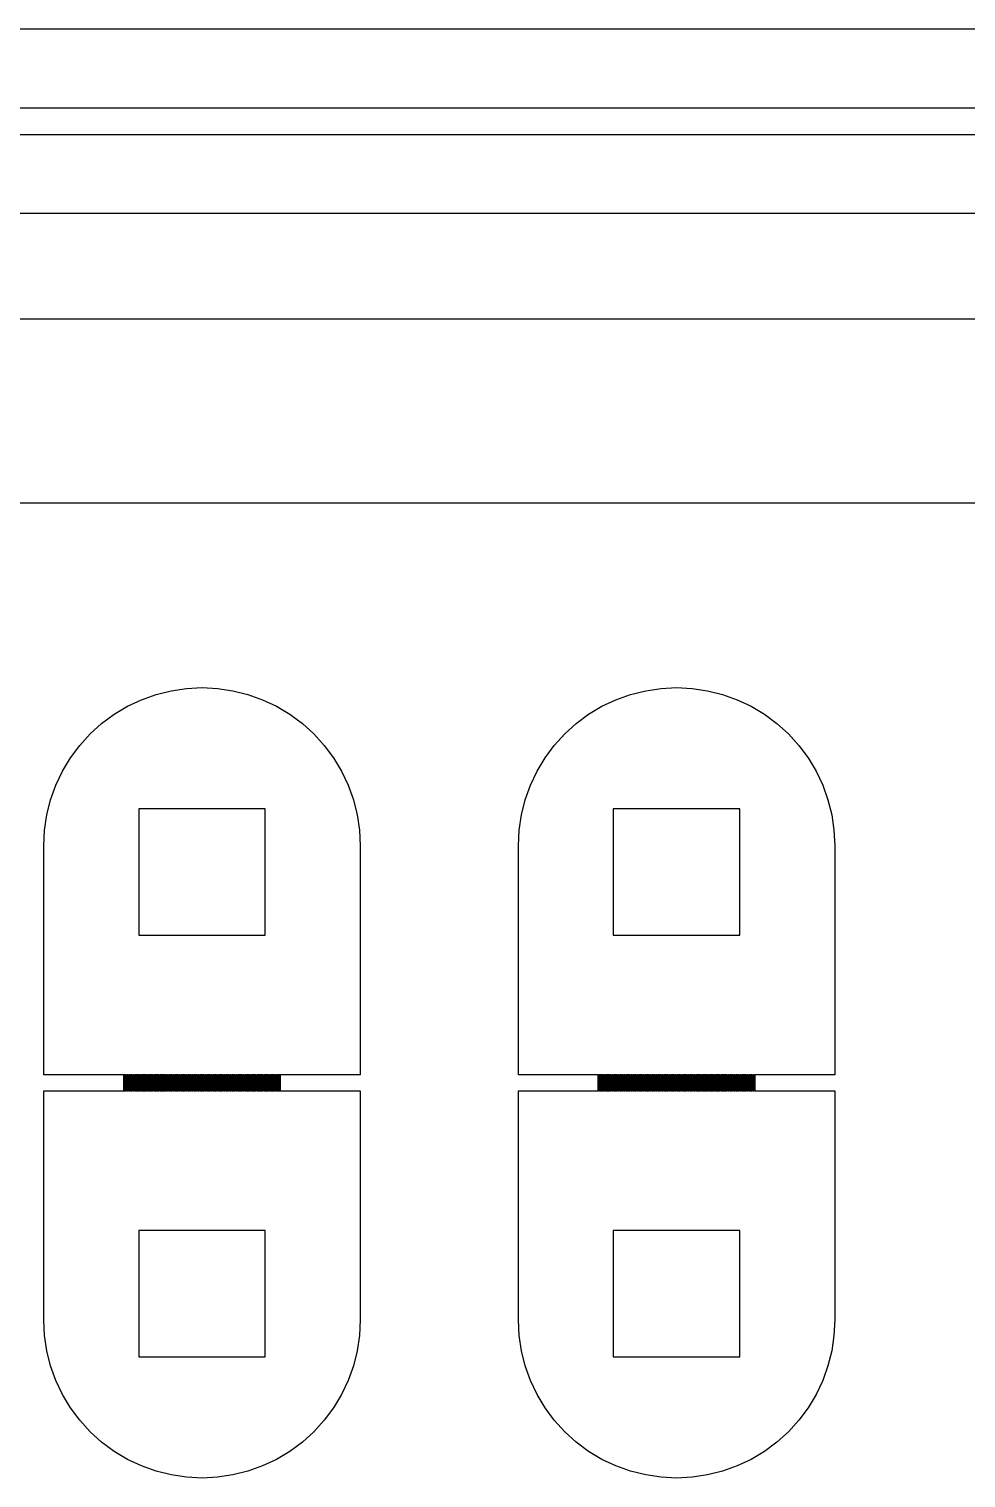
# Model space of a CAD drawing. Extents: x -25 to 122, y -49 to 104.
# Drawn here: x 47.1 to 65.21, y 38.21 to 66.23 of the extents above; entities that cross this region are included whole.
import ezdxf

# ---------------------------------------------------------------- set-up
doc = ezdxf.new("R2010")
doc.units = 0

msp = doc.modelspace()

# ---------------------------------------------------------------- linework, layer by layer
for p, q in [((-11.209, 66.235), (102.919, 66.235)), ((101.39, 64.7065), (-9.6805, 64.7065)), ((-9.17099, 64.197), (100.881, 64.197)), ((99.3525, 62.6685), (-7.64249, 62.6685)), ((46.7466, 60.6305), (69.6741, 60.6305)), ((69.6741, 57.064), (46.7466, 57.064)), ((48.9994, 53.1365), (49.2706, 53.2648)), ((49.2706, 53.2648), (49.5531, 53.3659)), ((49.5531, 53.3659), (49.8441, 53.4388)), ((49.8441, 53.4388), (50.1409, 53.4828)), ((50.1409, 53.4828), (50.4405, 53.4975)), ((50.4405, 53.4975), (50.7401, 53.4828)), ((50.7401, 53.4828), (51.0369, 53.4388)), ((51.0369, 53.4388), (51.3279, 53.3659)), ((51.3279, 53.3659), (51.6104, 53.2648)), ((51.6104, 53.2648), (51.8815, 53.1365)), ((58.1704, 53.1365), (58.4416, 53.2648)), ((58.4416, 53.2648), (58.7241, 53.3659)), ((58.7241, 53.3659), (59.0151, 53.4388)), ((59.0151, 53.4388), (59.3119, 53.4828)), ((59.3119, 53.4828), (59.6115, 53.4975)), ((59.6115, 53.4975), (59.9111, 53.4828)), ((59.9111, 53.4828), (60.2079, 53.4388)), ((60.2079, 53.4388), (60.4989, 53.3659)), ((60.4989, 53.3659), (60.7813, 53.2648)), ((60.7813, 53.2648), (61.0526, 53.1365)), ((48.5012, 52.8036), (48.7421, 52.9823)), ((48.7421, 52.9823), (48.9994, 53.1365)), ((51.8815, 53.1365), (52.1389, 52.9823)), ((52.1389, 52.9823), (52.3798, 52.8036)), ((57.6722, 52.8036), (57.9131, 52.9823)), ((57.9131, 52.9823), (58.1704, 53.1365)), ((61.0526, 53.1365), (61.3099, 52.9823)), ((61.3099, 52.9823), (61.5508, 52.8036)), ((48.2789, 52.6021), (48.5012, 52.8036)), ((52.3798, 52.8036), (52.6021, 52.6021)), ((57.4499, 52.6021), (57.6722, 52.8036)), ((61.5508, 52.8036), (61.7731, 52.6021)), ((48.0774, 52.3798), (48.2789, 52.6021)), ((52.6021, 52.6021), (52.8036, 52.3798)), ((57.2484, 52.3798), (57.4499, 52.6021)), ((61.7731, 52.6021), (61.9746, 52.3798)), ((47.7445, 51.8815), (47.8987, 52.1389)), ((47.8987, 52.1389), (48.0774, 52.3798)), ((52.8036, 52.3798), (52.9823, 52.1389)), ((52.9823, 52.1389), (53.1365, 51.8815)), ((56.9155, 51.8815), (57.0697, 52.1389)), ((57.0697, 52.1389), (57.2484, 52.3798)), ((61.9746, 52.3798), (62.1533, 52.1389)), ((62.1533, 52.1389), (62.3075, 51.8815)), ((47.6162, 51.6104), (47.7445, 51.8815)), ((53.1365, 51.8815), (53.2648, 51.6104)), ((56.7872, 51.6104), (56.9155, 51.8815)), ((62.3075, 51.8815), (62.4358, 51.6104)), ((47.5151, 51.3279), (47.6162, 51.6104)), ((53.2648, 51.6104), (53.3659, 51.3279)), ((56.6861, 51.3279), (56.7872, 51.6104)), ((62.4358, 51.6104), (62.5368, 51.3279)), ((47.4422, 51.0369), (47.5151, 51.3279)), ((53.3659, 51.3279), (53.4388, 51.0369)), ((56.6132, 51.0369), (56.6861, 51.3279)), ((62.5368, 51.3279), (62.6098, 51.0369)), ((47.3982, 50.7401), (47.4422, 51.0369)), ((51.6633, 51.1538), (49.2177, 51.1538)), ((49.2177, 51.1538), (49.2177, 48.7082)), ((51.6633, 48.7082), (51.6633, 51.1538)), ((53.4388, 51.0369), (53.4828, 50.7401)), ((56.5692, 50.7401), (56.6132, 51.0369)), ((60.8343, 51.1538), (58.3887, 51.1538)), ((58.3887, 51.1538), (58.3887, 48.7082)), ((60.8343, 48.7082), (60.8343, 51.1538)), ((62.6098, 51.0369), (62.6538, 50.7401)), ((47.3835, 50.4405), (47.3982, 50.7401)), ((53.4828, 50.7401), (53.4975, 50.4405)), ((56.5545, 50.4405), (56.5692, 50.7401)), ((62.6538, 50.7401), (62.6685, 50.4405)), ((47.3835, 46.0078), (47.3835, 50.4405)), ((53.4975, 50.4405), (53.4975, 46.0078)), ((56.5545, 46.0078), (56.5545, 50.4405)), ((62.6685, 50.4405), (62.6685, 46.0078)), ((49.2177, 48.7082), (51.6633, 48.7082)), ((58.3887, 48.7082), (60.8343, 48.7082)), ((48.9273, 46.0078), (47.3835, 46.0078)), ((48.9273, 45.7021), (48.9273, 46.0078)), ((48.968, 46.0078), (48.9375, 46.0078)), ((48.9375, 46.0078), (48.9375, 45.7021)), ((48.968, 45.7021), (48.968, 46.0078)), ((49.0088, 46.0078), (48.9782, 46.0078)), ((48.9782, 46.0078), (48.9782, 45.7021)), ((49.0088, 45.7021), (49.0088, 46.0078)), ((49.0496, 46.0078), (49.019, 46.0078)), ((49.019, 46.0078), (49.019, 45.7021)), ((49.0496, 45.7021), (49.0496, 46.0078)), ((49.0903, 46.0078), (49.0598, 46.0078)), ((49.0598, 46.0078), (49.0598, 45.7021)), ((49.0903, 45.7021), (49.0903, 46.0078)), ((49.1311, 46.0078), (49.1005, 46.0078)), ((49.1005, 46.0078), (49.1005, 45.7021)), ((49.1311, 45.7021), (49.1311, 46.0078)), ((49.1718, 46.0078), (49.1413, 46.0078)), ((49.1413, 46.0078), (49.1413, 45.7021)), ((49.1718, 45.7021), (49.1718, 46.0078)), ((49.2126, 46.0078), (49.182, 46.0078)), ((49.182, 46.0078), (49.182, 45.7021)), ((49.2126, 45.7021), (49.2126, 46.0078)), ((49.2534, 46.0078), (49.2228, 46.0078)), ((49.2228, 46.0078), (49.2228, 45.7021)), ((49.2534, 45.7021), (49.2534, 46.0078)), ((49.2941, 46.0078), (49.2635, 46.0078)), ((49.2635, 46.0078), (49.2635, 45.7021)), ((49.2941, 45.7021), (49.2941, 46.0078)), ((49.3349, 46.0078), (49.3043, 46.0078)), ((49.3043, 46.0078), (49.3043, 45.7021)), ((49.3349, 45.7021), (49.3349, 46.0078)), ((49.3756, 46.0078), (49.3451, 46.0078)), ((49.3451, 46.0078), (49.3451, 45.7021)), ((49.3756, 45.7021), (49.3756, 46.0078)), ((49.4164, 46.0078), (49.3858, 46.0078)), ((49.3858, 46.0078), (49.3858, 45.7021)), ((49.4164, 45.7021), (49.4164, 46.0078)), ((49.4572, 46.0078), (49.4266, 46.0078)), ((49.4266, 46.0078), (49.4266, 45.7021)), ((49.4572, 45.7021), (49.4572, 46.0078)), ((49.4979, 46.0078), (49.4674, 46.0078)), ((49.4674, 46.0078), (49.4674, 45.7021)), ((49.4979, 45.7021), (49.4979, 46.0078)), ((49.5387, 46.0078), (49.5081, 46.0078)), ((49.5081, 46.0078), (49.5081, 45.7021)), ((49.5387, 45.7021), (49.5387, 46.0078)), ((49.5795, 46.0078), (49.5489, 46.0078)), ((49.5489, 46.0078), (49.5489, 45.7021)), ((49.5795, 45.7021), (49.5795, 46.0078)), ((49.6202, 46.0078), (49.5896, 46.0078)), ((49.5896, 46.0078), (49.5896, 45.7021)), ((49.6202, 45.7021), (49.6202, 46.0078)), ((49.661, 46.0078), (49.6304, 46.0078)), ((49.6304, 46.0078), (49.6304, 45.7021)), ((49.661, 45.7021), (49.661, 46.0078)), ((49.7017, 46.0078), (49.6712, 46.0078)), ((49.6712, 46.0078), (49.6712, 45.7021)), ((49.7017, 45.7021), (49.7017, 46.0078)), ((49.7425, 46.0078), (49.7119, 46.0078)), ((49.7119, 46.0078), (49.7119, 45.7021)), ((49.7425, 45.7021), (49.7425, 46.0078)), ((49.7832, 46.0078), (49.7527, 46.0078)), ((49.7527, 46.0078), (49.7527, 45.7021)), ((49.7832, 45.7021), (49.7832, 46.0078)), ((49.824, 46.0078), (49.7934, 46.0078)), ((49.7934, 46.0078), (49.7934, 45.7021)), ((49.824, 45.7021), (49.824, 46.0078)), ((49.8648, 46.0078), (49.8342, 46.0078)), ((49.8342, 46.0078), (49.8342, 45.7021)), ((49.8648, 45.7021), (49.8648, 46.0078)), ((49.9055, 46.0078), (49.875, 46.0078)), ((49.875, 46.0078), (49.875, 45.7021)), ((49.9055, 45.7021), (49.9055, 46.0078)), ((49.9463, 46.0078), (49.9157, 46.0078)), ((49.9157, 46.0078), (49.9157, 45.7021)), ((49.9463, 45.7021), (49.9463, 46.0078)), ((49.987, 46.0078), (49.9565, 46.0078)), ((49.9565, 46.0078), (49.9565, 45.7021)), ((49.987, 45.7021), (49.987, 46.0078)), ((50.0278, 46.0078), (49.9972, 46.0078)), ((49.9972, 46.0078), (49.9972, 45.7021)), ((50.0278, 45.7021), (50.0278, 46.0078)), ((50.0686, 46.0078), (50.038, 46.0078)), ((50.038, 46.0078), (50.038, 45.7021)), ((50.0686, 45.7021), (50.0686, 46.0078)), ((50.1093, 46.0078), (50.0788, 46.0078)), ((50.0788, 46.0078), (50.0788, 45.7021)), ((50.1093, 45.7021), (50.1093, 46.0078)), ((50.1501, 46.0078), (50.1195, 46.0078)), ((50.1195, 46.0078), (50.1195, 45.7021)), ((50.1501, 45.7021), (50.1501, 46.0078)), ((50.1908, 46.0078), (50.1603, 46.0078)), ((50.1603, 46.0078), (50.1603, 45.7021)), ((50.1908, 45.7021), (50.1908, 46.0078)), ((50.2316, 46.0078), (50.201, 46.0078)), ((50.201, 46.0078), (50.201, 45.7021)), ((50.2316, 45.7021), (50.2316, 46.0078)), ((50.2724, 46.0078), (50.2418, 46.0078)), ((50.2418, 46.0078), (50.2418, 45.7021)), ((50.2724, 45.7021), (50.2724, 46.0078)), ((50.3131, 46.0078), (50.2825, 46.0078)), ((50.2825, 46.0078), (50.2825, 45.7021)), ((50.3131, 45.7021), (50.3131, 46.0078)), ((50.3539, 46.0078), (50.3233, 46.0078)), ((50.3233, 46.0078), (50.3233, 45.7021)), ((50.3539, 45.7021), (50.3539, 46.0078)), ((50.3946, 46.0078), (50.3641, 46.0078)), ((50.3641, 46.0078), (50.3641, 45.7021)), ((50.3946, 45.7021), (50.3946, 46.0078)), ((50.4354, 46.0078), (50.4048, 46.0078)), ((50.4048, 46.0078), (50.4048, 45.7021)), ((50.4354, 45.7021), (50.4354, 46.0078)), ((50.4762, 46.0078), (50.4456, 46.0078)), ((50.4456, 46.0078), (50.4456, 45.7021)), ((50.4762, 45.7021), (50.4762, 46.0078)), ((50.5169, 46.0078), (50.4863, 46.0078)), ((50.4863, 46.0078), (50.4863, 45.7021)), ((50.5169, 45.7021), (50.5169, 46.0078)), ((50.5577, 46.0078), (50.5271, 46.0078)), ((50.5271, 46.0078), (50.5271, 45.7021)), ((50.5577, 45.7021), (50.5577, 46.0078)), ((50.5984, 46.0078), (50.5679, 46.0078)), ((50.5679, 46.0078), (50.5679, 45.7021)), ((50.5984, 45.7021), (50.5984, 46.0078)), ((50.6392, 46.0078), (50.6086, 46.0078)), ((50.6086, 46.0078), (50.6086, 45.7021)), ((50.6392, 45.7021), (50.6392, 46.0078)), ((50.6799, 46.0078), (50.6494, 46.0078)), ((50.6494, 46.0078), (50.6494, 45.7021)), ((50.6799, 45.7021), (50.6799, 46.0078)), ((50.7207, 46.0078), (50.6901, 46.0078)), ((50.6901, 46.0078), (50.6901, 45.7021)), ((50.7207, 45.7021), (50.7207, 46.0078)), ((50.7615, 46.0078), (50.7309, 46.0078)), ((50.7309, 46.0078), (50.7309, 45.7021)), ((50.7615, 45.7021), (50.7615, 46.0078)), ((50.8022, 46.0078), (50.7717, 46.0078)), ((50.7717, 46.0078), (50.7717, 45.7021)), ((50.8022, 45.7021), (50.8022, 46.0078)), ((50.843, 46.0078), (50.8124, 46.0078)), ((50.8124, 46.0078), (50.8124, 45.7021)), ((50.843, 45.7021), (50.843, 46.0078)), ((50.8838, 46.0078), (50.8532, 46.0078)), ((50.8532, 46.0078), (50.8532, 45.7021)), ((50.8838, 45.7021), (50.8838, 46.0078)), ((50.9245, 46.0078), (50.8939, 46.0078)), ((50.8939, 46.0078), (50.8939, 45.7021)), ((50.9245, 45.7021), (50.9245, 46.0078)), ((50.9653, 46.0078), (50.9347, 46.0078)), ((50.9347, 46.0078), (50.9347, 45.7021)), ((50.9653, 45.7021), (50.9653, 46.0078)), ((51.006, 46.0078), (50.9755, 46.0078)), ((50.9755, 46.0078), (50.9755, 45.7021)), ((51.006, 45.7021), (51.006, 46.0078)), ((51.0468, 46.0078), (51.0162, 46.0078)), ((51.0162, 46.0078), (51.0162, 45.7021)), ((51.0468, 45.7021), (51.0468, 46.0078)), ((51.0876, 46.0078), (51.057, 46.0078)), ((51.057, 46.0078), (51.057, 45.7021)), ((51.0876, 45.7021), (51.0876, 46.0078)), ((51.1283, 46.0078), (51.0977, 46.0078)), ((51.0977, 46.0078), (51.0977, 45.7021)), ((51.1283, 45.7021), (51.1283, 46.0078)), ((51.1691, 46.0078), (51.1385, 46.0078)), ((51.1385, 46.0078), (51.1385, 45.7021)), ((51.1691, 45.7021), (51.1691, 46.0078)), ((51.2098, 46.0078), (51.1793, 46.0078)), ((51.1793, 46.0078), (51.1793, 45.7021)), ((51.2098, 45.7021), (51.2098, 46.0078)), ((51.2506, 46.0078), (51.22, 46.0078)), ((51.22, 46.0078), (51.22, 45.7021)), ((51.2506, 45.7021), (51.2506, 46.0078)), ((51.2914, 46.0078), (51.2608, 46.0078)), ((51.2608, 46.0078), (51.2608, 45.7021)), ((51.2914, 45.7021), (51.2914, 46.0078)), ((51.3321, 46.0078), (51.3015, 46.0078)), ((51.3015, 46.0078), (51.3015, 45.7021)), ((51.3321, 45.7021), (51.3321, 46.0078)), ((51.3729, 46.0078), (51.3423, 46.0078)), ((51.3423, 46.0078), (51.3423, 45.7021)), ((51.3729, 45.7021), (51.3729, 46.0078)), ((51.4136, 46.0078), (51.3831, 46.0078)), ((51.3831, 46.0078), (51.3831, 45.7021)), ((51.4136, 45.7021), (51.4136, 46.0078)), ((51.4544, 46.0078), (51.4238, 46.0078)), ((51.4238, 46.0078), (51.4238, 45.7021)), ((51.4544, 45.7021), (51.4544, 46.0078)), ((51.4951, 46.0078), (51.4646, 46.0078)), ((51.4646, 46.0078), (51.4646, 45.7021)), ((51.4951, 45.7021), (51.4951, 46.0078)), ((51.5359, 46.0078), (51.5053, 46.0078)), ((51.5053, 46.0078), (51.5053, 45.7021)), ((51.5359, 45.7021), (51.5359, 46.0078)), ((51.5767, 46.0078), (51.5461, 46.0078)), ((51.5461, 46.0078), (51.5461, 45.7021)), ((51.5767, 45.7021), (51.5767, 46.0078)), ((51.6174, 46.0078), (51.5869, 46.0078)), ((51.5869, 46.0078), (51.5869, 45.7021)), ((51.6174, 45.7021), (51.6174, 46.0078)), ((51.6582, 46.0078), (51.6276, 46.0078)), ((51.6276, 46.0078), (51.6276, 45.7021)), ((51.6582, 45.7021), (51.6582, 46.0078)), ((51.6989, 46.0078), (51.6684, 46.0078)), ((51.6684, 46.0078), (51.6684, 45.7021)), ((51.6989, 45.7021), (51.6989, 46.0078)), ((51.7397, 46.0078), (51.7091, 46.0078)), ((51.7091, 46.0078), (51.7091, 45.7021)), ((51.7397, 45.7021), (51.7397, 46.0078)), ((51.7805, 46.0078), (51.7499, 46.0078)), ((51.7499, 46.0078), (51.7499, 45.7021)), ((51.7805, 45.7021), (51.7805, 46.0078)), ((51.8212, 46.0078), (51.7907, 46.0078)), ((51.7907, 46.0078), (51.7907, 45.7021)), ((51.8212, 45.7021), (51.8212, 46.0078)), ((51.862, 46.0078), (51.8314, 46.0078)), ((51.8314, 46.0078), (51.8314, 45.7021)), ((51.862, 45.7021), (51.862, 46.0078)), ((51.9028, 46.0078), (51.8722, 46.0078)), ((51.8722, 46.0078), (51.8722, 45.7021)), ((51.9028, 45.7021), (51.9028, 46.0078)), ((51.9435, 46.0078), (51.9129, 46.0078)), ((51.9129, 46.0078), (51.9129, 45.7021)), ((51.9435, 45.7021), (51.9435, 46.0078)), ((53.4975, 46.0078), (51.9537, 46.0078)), ((51.9537, 46.0078), (51.9537, 45.7021)), ((58.0983, 46.0078), (56.5545, 46.0078)), ((58.0983, 45.7021), (58.0983, 46.0078)), ((58.139, 46.0078), (58.1085, 46.0078)), ((58.1085, 46.0078), (58.1085, 45.7021)), ((58.139, 45.7021), (58.139, 46.0078)), ((58.1798, 46.0078), (58.1492, 46.0078)), ((58.1492, 46.0078), (58.1492, 45.7021)), ((58.1798, 45.7021), (58.1798, 46.0078)), ((58.2206, 46.0078), (58.19, 46.0078)), ((58.19, 46.0078), (58.19, 45.7021)), ((58.2206, 45.7021), (58.2206, 46.0078)), ((58.2613, 46.0078), (58.2308, 46.0078)), ((58.2308, 46.0078), (58.2308, 45.7021)), ((58.2613, 45.7021), (58.2613, 46.0078)), ((58.3021, 46.0078), (58.2715, 46.0078)), ((58.2715, 46.0078), (58.2715, 45.7021)), ((58.3021, 45.7021), (58.3021, 46.0078)), ((58.3428, 46.0078), (58.3123, 46.0078)), ((58.3123, 46.0078), (58.3123, 45.7021)), ((58.3428, 45.7021), (58.3428, 46.0078)), ((58.3836, 46.0078), (58.353, 46.0078)), ((58.353, 46.0078), (58.353, 45.7021)), ((58.3836, 45.7021), (58.3836, 46.0078)), ((58.4244, 46.0078), (58.3938, 46.0078)), ((58.3938, 46.0078), (58.3938, 45.7021)), ((58.4244, 45.7021), (58.4244, 46.0078)), ((58.4651, 46.0078), (58.4346, 46.0078)), ((58.4346, 46.0078), (58.4346, 45.7021)), ((58.4651, 45.7021), (58.4651, 46.0078)), ((58.5059, 46.0078), (58.4753, 46.0078)), ((58.4753, 46.0078), (58.4753, 45.7021)), ((58.5059, 45.7021), (58.5059, 46.0078)), ((58.5466, 46.0078), (58.5161, 46.0078)), ((58.5161, 46.0078), (58.5161, 45.7021)), ((58.5466, 45.7021), (58.5466, 46.0078)), ((58.5874, 46.0078), (58.5568, 46.0078)), ((58.5568, 46.0078), (58.5568, 45.7021)), ((58.5874, 45.7021), (58.5874, 46.0078)), ((58.6282, 46.0078), (58.5976, 46.0078)), ((58.5976, 46.0078), (58.5976, 45.7021)), ((58.6282, 45.7021), (58.6282, 46.0078)), ((58.6689, 46.0078), (58.6384, 46.0078)), ((58.6384, 46.0078), (58.6384, 45.7021)), ((58.6689, 45.7021), (58.6689, 46.0078)), ((58.7097, 46.0078), (58.6791, 46.0078)), ((58.6791, 46.0078), (58.6791, 45.7021)), ((58.7097, 45.7021), (58.7097, 46.0078)), ((58.7505, 46.0078), (58.7199, 46.0078)), ((58.7199, 46.0078), (58.7199, 45.7021)), ((58.7505, 45.7021), (58.7505, 46.0078)), ((58.7912, 46.0078), (58.7606, 46.0078)), ((58.7606, 46.0078), (58.7606, 45.7021)), ((58.7912, 45.7021), (58.7912, 46.0078)), ((58.832, 46.0078), (58.8014, 46.0078)), ((58.8014, 46.0078), (58.8014, 45.7021)), ((58.832, 45.7021), (58.832, 46.0078)), ((58.8727, 46.0078), (58.8422, 46.0078)), ((58.8422, 46.0078), (58.8422, 45.7021)), ((58.8727, 45.7021), (58.8727, 46.0078)), ((58.9135, 46.0078), (58.8829, 46.0078)), ((58.8829, 46.0078), (58.8829, 45.7021)), ((58.9135, 45.7021), (58.9135, 46.0078)), ((58.9543, 46.0078), (58.9237, 46.0078)), ((58.9237, 46.0078), (58.9237, 45.7021)), ((58.9543, 45.7021), (58.9543, 46.0078)), ((58.995, 46.0078), (58.9644, 46.0078)), ((58.9644, 46.0078), (58.9644, 45.7021)), ((58.995, 45.7021), (58.995, 46.0078)), ((59.0358, 46.0078), (59.0052, 46.0078)), ((59.0052, 46.0078), (59.0052, 45.7021)), ((59.0358, 45.7021), (59.0358, 46.0078)), ((59.0765, 46.0078), (59.046, 46.0078)), ((59.046, 46.0078), (59.046, 45.7021)), ((59.0765, 45.7021), (59.0765, 46.0078)), ((59.1173, 46.0078), (59.0867, 46.0078)), ((59.0867, 46.0078), (59.0867, 45.7021)), ((59.1173, 45.7021), (59.1173, 46.0078)), ((59.1581, 46.0078), (59.1275, 46.0078)), ((59.1275, 46.0078), (59.1275, 45.7021)), ((59.1581, 45.7021), (59.1581, 46.0078)), ((59.1988, 46.0078), (59.1682, 46.0078)), ((59.1682, 46.0078), (59.1682, 45.7021)), ((59.1988, 45.7021), (59.1988, 46.0078)), ((59.2396, 46.0078), (59.209, 46.0078)), ((59.209, 46.0078), (59.209, 45.7021)), ((59.2396, 45.7021), (59.2396, 46.0078)), ((59.2803, 46.0078), (59.2498, 46.0078)), ((59.2498, 46.0078), (59.2498, 45.7021)), ((59.2803, 45.7021), (59.2803, 46.0078)), ((59.3211, 46.0078), (59.2905, 46.0078)), ((59.2905, 46.0078), (59.2905, 45.7021)), ((59.3211, 45.7021), (59.3211, 46.0078)), ((59.3618, 46.0078), (59.3313, 46.0078)), ((59.3313, 46.0078), (59.3313, 45.7021)), ((59.3618, 45.7021), (59.3618, 46.0078)), ((59.4026, 46.0078), (59.372, 46.0078)), ((59.372, 46.0078), (59.372, 45.7021)), ((59.4026, 45.7021), (59.4026, 46.0078)), ((59.4434, 46.0078), (59.4128, 46.0078)), ((59.4128, 46.0078), (59.4128, 45.7021)), ((59.4434, 45.7021), (59.4434, 46.0078)), ((59.4841, 46.0078), (59.4536, 46.0078)), ((59.4536, 46.0078), (59.4536, 45.7021)), ((59.4841, 45.7021), (59.4841, 46.0078)), ((59.5249, 46.0078), (59.4943, 46.0078)), ((59.4943, 46.0078), (59.4943, 45.7021)), ((59.5249, 45.7021), (59.5249, 46.0078)), ((59.5656, 46.0078), (59.5351, 46.0078)), ((59.5351, 46.0078), (59.5351, 45.7021)), ((59.5656, 45.7021), (59.5656, 46.0078)), ((59.6064, 46.0078), (59.5758, 46.0078)), ((59.5758, 46.0078), (59.5758, 45.7021)), ((59.6064, 45.7021), (59.6064, 46.0078)), ((59.6471, 46.0078), (59.6166, 46.0078)), ((59.6166, 46.0078), (59.6166, 45.7021)), ((59.6471, 45.7021), (59.6471, 46.0078)), ((59.6879, 46.0078), (59.6573, 46.0078)), ((59.6573, 46.0078), (59.6573, 45.7021)), ((59.6879, 45.7021), (59.6879, 46.0078)), ((59.7287, 46.0078), (59.6981, 46.0078)), ((59.6981, 46.0078), (59.6981, 45.7021)), ((59.7287, 45.7021), (59.7287, 46.0078)), ((59.7694, 46.0078), (59.7389, 46.0078)), ((59.7389, 46.0078), (59.7389, 45.7021)), ((59.7694, 45.7021), (59.7694, 46.0078)), ((59.8102, 46.0078), (59.7796, 46.0078)), ((59.7796, 46.0078), (59.7796, 45.7021)), ((59.8102, 45.7021), (59.8102, 46.0078)), ((59.8509, 46.0078), (59.8204, 46.0078)), ((59.8204, 46.0078), (59.8204, 45.7021)), ((59.8509, 45.7021), (59.8509, 46.0078)), ((59.8917, 46.0078), (59.8611, 46.0078)), ((59.8611, 46.0078), (59.8611, 45.7021)), ((59.8917, 45.7021), (59.8917, 46.0078)), ((59.9325, 46.0078), (59.9019, 46.0078)), ((59.9019, 46.0078), (59.9019, 45.7021)), ((59.9325, 45.7021), (59.9325, 46.0078)), ((59.9732, 46.0078), (59.9427, 46.0078)), ((59.9427, 46.0078), (59.9427, 45.7021)), ((59.9732, 45.7021), (59.9732, 46.0078)), ((60.014, 46.0078), (59.9834, 46.0078)), ((59.9834, 46.0078), (59.9834, 45.7021)), ((60.014, 45.7021), (60.014, 46.0078)), ((60.0547, 46.0078), (60.0242, 46.0078)), ((60.0242, 46.0078), (60.0242, 45.7021)), ((60.0547, 45.7021), (60.0547, 46.0078)), ((60.0955, 46.0078), (60.0649, 46.0078)), ((60.0649, 46.0078), (60.0649, 45.7021)), ((60.0955, 45.7021), (60.0955, 46.0078)), ((60.1363, 46.0078), (60.1057, 46.0078)), ((60.1057, 46.0078), (60.1057, 45.7021)), ((60.1363, 45.7021), (60.1363, 46.0078)), ((60.177, 46.0078), (60.1465, 46.0078)), ((60.1465, 46.0078), (60.1465, 45.7021)), ((60.177, 45.7021), (60.177, 46.0078)), ((60.2178, 46.0078), (60.1872, 46.0078)), ((60.1872, 46.0078), (60.1872, 45.7021)), ((60.2178, 45.7021), (60.2178, 46.0078)), ((60.2585, 46.0078), (60.228, 46.0078)), ((60.228, 46.0078), (60.228, 45.7021)), ((60.2585, 45.7021), (60.2585, 46.0078)), ((60.2993, 46.0078), (60.2687, 46.0078)), ((60.2687, 46.0078), (60.2687, 45.7021)), ((60.2993, 45.7021), (60.2993, 46.0078)), ((60.3401, 46.0078), (60.3095, 46.0078)), ((60.3095, 46.0078), (60.3095, 45.7021)), ((60.3401, 45.7021), (60.3401, 46.0078)), ((60.3808, 46.0078), (60.3503, 46.0078)), ((60.3503, 46.0078), (60.3503, 45.7021)), ((60.3808, 45.7021), (60.3808, 46.0078)), ((60.4216, 46.0078), (60.391, 46.0078)), ((60.391, 46.0078), (60.391, 45.7021)), ((60.4216, 45.7021), (60.4216, 46.0078)), ((60.4623, 46.0078), (60.4318, 46.0078)), ((60.4318, 46.0078), (60.4318, 45.7021)), ((60.4623, 45.7021), (60.4623, 46.0078)), ((60.5031, 46.0078), (60.4725, 46.0078)), ((60.4725, 46.0078), (60.4725, 45.7021)), ((60.5031, 45.7021), (60.5031, 46.0078)), ((60.5439, 46.0078), (60.5133, 46.0078)), ((60.5133, 46.0078), (60.5133, 45.7021)), ((60.5439, 45.7021), (60.5439, 46.0078)), ((60.5846, 46.0078), (60.5541, 46.0078)), ((60.5541, 46.0078), (60.5541, 45.7021)), ((60.5846, 45.7021), (60.5846, 46.0078)), ((60.6254, 46.0078), (60.5948, 46.0078)), ((60.5948, 46.0078), (60.5948, 45.7021)), ((60.6254, 45.7021), (60.6254, 46.0078)), ((60.6662, 46.0078), (60.6356, 46.0078)), ((60.6356, 46.0078), (60.6356, 45.7021)), ((60.6662, 45.7021), (60.6662, 46.0078)), ((60.7069, 46.0078), (60.6763, 46.0078)), ((60.6763, 46.0078), (60.6763, 45.7021)), ((60.7069, 45.7021), (60.7069, 46.0078)), ((60.7477, 46.0078), (60.7171, 46.0078)), ((60.7171, 46.0078), (60.7171, 45.7021)), ((60.7477, 45.7021), (60.7477, 46.0078)), ((60.7884, 46.0078), (60.7579, 46.0078)), ((60.7579, 46.0078), (60.7579, 45.7021)), ((60.7884, 45.7021), (60.7884, 46.0078)), ((60.8292, 46.0078), (60.7986, 46.0078)), ((60.7986, 46.0078), (60.7986, 45.7021)), ((60.8292, 45.7021), (60.8292, 46.0078)), ((60.8699, 46.0078), (60.8394, 46.0078)), ((60.8394, 46.0078), (60.8394, 45.7021)), ((60.8699, 45.7021), (60.8699, 46.0078)), ((60.9107, 46.0078), (60.8801, 46.0078)), ((60.8801, 46.0078), (60.8801, 45.7021)), ((60.9107, 45.7021), (60.9107, 46.0078)), ((60.9515, 46.0078), (60.9209, 46.0078)), ((60.9209, 46.0078), (60.9209, 45.7021)), ((60.9515, 45.7021), (60.9515, 46.0078)), ((60.9922, 46.0078), (60.9617, 46.0078)), ((60.9617, 46.0078), (60.9617, 45.7021)), ((60.9922, 45.7021), (60.9922, 46.0078)), ((61.033, 46.0078), (61.0024, 46.0078)), ((61.0024, 46.0078), (61.0024, 45.7021)), ((61.033, 45.7021), (61.033, 46.0078)), ((61.0738, 46.0078), (61.0432, 46.0078)), ((61.0432, 46.0078), (61.0432, 45.7021)), ((61.0738, 45.7021), (61.0738, 46.0078)), ((61.1145, 46.0078), (61.0839, 46.0078)), ((61.0839, 46.0078), (61.0839, 45.7021)), ((61.1145, 45.7021), (61.1145, 46.0078)), ((62.6685, 46.0078), (61.1247, 46.0078)), ((61.1247, 46.0078), (61.1247, 45.7021)), ((47.3835, 41.2695), (47.3835, 45.7021)), ((47.3835, 45.7021), (48.9273, 45.7021)), ((48.9375, 45.7021), (48.968, 45.7021)), ((48.9782, 45.7021), (49.0088, 45.7021)), ((49.019, 45.7021), (49.0496, 45.7021)), ((49.0598, 45.7021), (49.0903, 45.7021)), ((49.1005, 45.7021), (49.1311, 45.7021)), ((49.1413, 45.7021), (49.1718, 45.7021)), ((49.182, 45.7021), (49.2126, 45.7021)), ((49.2228, 45.7021), (49.2534, 45.7021)), ((49.2635, 45.7021), (49.2941, 45.7021)), ((49.3043, 45.7021), (49.3349, 45.7021)), ((49.3451, 45.7021), (49.3756, 45.7021)), ((49.3858, 45.7021), (49.4164, 45.7021)), ((49.4266, 45.7021), (49.4572, 45.7021)), ((49.4674, 45.7021), (49.4979, 45.7021)), ((49.5081, 45.7021), (49.5387, 45.7021)), ((49.5489, 45.7021), (49.5795, 45.7021)), ((49.5896, 45.7021), (49.6202, 45.7021)), ((49.6304, 45.7021), (49.661, 45.7021)), ((49.6712, 45.7021), (49.7017, 45.7021)), ((49.7119, 45.7021), (49.7425, 45.7021)), ((49.7527, 45.7021), (49.7832, 45.7021)), ((49.7934, 45.7021), (49.824, 45.7021)), ((49.8342, 45.7021), (49.8648, 45.7021)), ((49.875, 45.7021), (49.9055, 45.7021)), ((49.9157, 45.7021), (49.9463, 45.7021)), ((49.9565, 45.7021), (49.987, 45.7021)), ((49.9972, 45.7021), (50.0278, 45.7021)), ((50.038, 45.7021), (50.0686, 45.7021)), ((50.0788, 45.7021), (50.1093, 45.7021)), ((50.1195, 45.7021), (50.1501, 45.7021)), ((50.1603, 45.7021), (50.1908, 45.7021)), ((50.201, 45.7021), (50.2316, 45.7021)), ((50.2418, 45.7021), (50.2724, 45.7021)), ((50.2825, 45.7021), (50.3131, 45.7021)), ((50.3233, 45.7021), (50.3539, 45.7021)), ((50.3641, 45.7021), (50.3946, 45.7021)), ((50.4048, 45.7021), (50.4354, 45.7021)), ((50.4456, 45.7021), (50.4762, 45.7021)), ((50.4863, 45.7021), (50.5169, 45.7021)), ((50.5271, 45.7021), (50.5577, 45.7021)), ((50.5679, 45.7021), (50.5984, 45.7021)), ((50.6086, 45.7021), (50.6392, 45.7021)), ((50.6494, 45.7021), (50.6799, 45.7021)), ((50.6901, 45.7021), (50.7207, 45.7021)), ((50.7309, 45.7021), (50.7615, 45.7021)), ((50.7717, 45.7021), (50.8022, 45.7021)), ((50.8124, 45.7021), (50.843, 45.7021)), ((50.8532, 45.7021), (50.8838, 45.7021)), ((50.8939, 45.7021), (50.9245, 45.7021)), ((50.9347, 45.7021), (50.9653, 45.7021)), ((50.9755, 45.7021), (51.006, 45.7021)), ((51.0162, 45.7021), (51.0468, 45.7021)), ((51.057, 45.7021), (51.0876, 45.7021)), ((51.0977, 45.7021), (51.1283, 45.7021)), ((51.1385, 45.7021), (51.1691, 45.7021)), ((51.1793, 45.7021), (51.2098, 45.7021)), ((51.22, 45.7021), (51.2506, 45.7021)), ((51.2608, 45.7021), (51.2914, 45.7021)), ((51.3015, 45.7021), (51.3321, 45.7021)), ((51.3423, 45.7021), (51.3729, 45.7021)), ((51.3831, 45.7021), (51.4136, 45.7021)), ((51.4238, 45.7021), (51.4544, 45.7021)), ((51.4646, 45.7021), (51.4951, 45.7021)), ((51.5053, 45.7021), (51.5359, 45.7021)), ((51.5461, 45.7021), (51.5767, 45.7021)), ((51.5869, 45.7021), (51.6174, 45.7021)), ((51.6276, 45.7021), (51.6582, 45.7021)), ((51.6684, 45.7021), (51.6989, 45.7021)), ((51.7091, 45.7021), (51.7397, 45.7021)), ((51.7499, 45.7021), (51.7805, 45.7021)), ((51.7907, 45.7021), (51.8212, 45.7021)), ((51.8314, 45.7021), (51.862, 45.7021)), ((51.8722, 45.7021), (51.9028, 45.7021)), ((51.9129, 45.7021), (51.9435, 45.7021)), ((51.9537, 45.7021), (53.4975, 45.7021)), ((53.4975, 45.7021), (53.4975, 41.2695)), ((56.5545, 41.2695), (56.5545, 45.7021)), ((56.5545, 45.7021), (58.0983, 45.7021)), ((58.1085, 45.7021), (58.139, 45.7021)), ((58.1492, 45.7021), (58.1798, 45.7021)), ((58.19, 45.7021), (58.2206, 45.7021)), ((58.2308, 45.7021), (58.2613, 45.7021)), ((58.2715, 45.7021), (58.3021, 45.7021)), ((58.3123, 45.7021), (58.3428, 45.7021)), ((58.353, 45.7021), (58.3836, 45.7021)), ((58.3938, 45.7021), (58.4244, 45.7021)), ((58.4346, 45.7021), (58.4651, 45.7021)), ((58.4753, 45.7021), (58.5059, 45.7021)), ((58.5161, 45.7021), (58.5466, 45.7021)), ((58.5568, 45.7021), (58.5874, 45.7021)), ((58.5976, 45.7021), (58.6282, 45.7021)), ((58.6384, 45.7021), (58.6689, 45.7021)), ((58.6791, 45.7021), (58.7097, 45.7021)), ((58.7199, 45.7021), (58.7505, 45.7021)), ((58.7606, 45.7021), (58.7912, 45.7021)), ((58.8014, 45.7021), (58.832, 45.7021)), ((58.8422, 45.7021), (58.8727, 45.7021)), ((58.8829, 45.7021), (58.9135, 45.7021)), ((58.9237, 45.7021), (58.9543, 45.7021)), ((58.9644, 45.7021), (58.995, 45.7021)), ((59.0052, 45.7021), (59.0358, 45.7021)), ((59.046, 45.7021), (59.0765, 45.7021)), ((59.0867, 45.7021), (59.1173, 45.7021)), ((59.1275, 45.7021), (59.1581, 45.7021)), ((59.1682, 45.7021), (59.1988, 45.7021)), ((59.209, 45.7021), (59.2396, 45.7021)), ((59.2498, 45.7021), (59.2803, 45.7021)), ((59.2905, 45.7021), (59.3211, 45.7021)), ((59.3313, 45.7021), (59.3618, 45.7021)), ((59.372, 45.7021), (59.4026, 45.7021)), ((59.4128, 45.7021), (59.4434, 45.7021)), ((59.4536, 45.7021), (59.4841, 45.7021)), ((59.4943, 45.7021), (59.5249, 45.7021)), ((59.5351, 45.7021), (59.5656, 45.7021)), ((59.5758, 45.7021), (59.6064, 45.7021)), ((59.6166, 45.7021), (59.6471, 45.7021)), ((59.6573, 45.7021), (59.6879, 45.7021)), ((59.6981, 45.7021), (59.7287, 45.7021)), ((59.7389, 45.7021), (59.7694, 45.7021)), ((59.7796, 45.7021), (59.8102, 45.7021)), ((59.8204, 45.7021), (59.8509, 45.7021)), ((59.8611, 45.7021), (59.8917, 45.7021)), ((59.9019, 45.7021), (59.9325, 45.7021)), ((59.9427, 45.7021), (59.9732, 45.7021)), ((59.9834, 45.7021), (60.014, 45.7021)), ((60.0242, 45.7021), (60.0547, 45.7021)), ((60.0649, 45.7021), (60.0955, 45.7021)), ((60.1057, 45.7021), (60.1363, 45.7021)), ((60.1465, 45.7021), (60.177, 45.7021)), ((60.1872, 45.7021), (60.2178, 45.7021)), ((60.228, 45.7021), (60.2585, 45.7021)), ((60.2687, 45.7021), (60.2993, 45.7021)), ((60.3095, 45.7021), (60.3401, 45.7021)), ((60.3503, 45.7021), (60.3808, 45.7021)), ((60.391, 45.7021), (60.4216, 45.7021)), ((60.4318, 45.7021), (60.4623, 45.7021)), ((60.4725, 45.7021), (60.5031, 45.7021)), ((60.5133, 45.7021), (60.5439, 45.7021)), ((60.5541, 45.7021), (60.5846, 45.7021)), ((60.5948, 45.7021), (60.6254, 45.7021)), ((60.6356, 45.7021), (60.6662, 45.7021)), ((60.6763, 45.7021), (60.7069, 45.7021)), ((60.7171, 45.7021), (60.7477, 45.7021)), ((60.7579, 45.7021), (60.7884, 45.7021)), ((60.7986, 45.7021), (60.8292, 45.7021)), ((60.8394, 45.7021), (60.8699, 45.7021)), ((60.8801, 45.7021), (60.9107, 45.7021)), ((60.9209, 45.7021), (60.9515, 45.7021)), ((60.9617, 45.7021), (60.9922, 45.7021)), ((61.0024, 45.7021), (61.033, 45.7021)), ((61.0432, 45.7021), (61.0738, 45.7021)), ((61.0839, 45.7021), (61.1145, 45.7021)), ((61.1247, 45.7021), (62.6685, 45.7021)), ((62.6685, 45.7021), (62.6685, 41.2695)), ((51.6633, 43.0018), (49.2177, 43.0018)), ((49.2177, 43.0018), (49.2177, 40.5562)), ((51.6633, 40.5562), (51.6633, 43.0018)), ((60.8343, 43.0018), (58.3887, 43.0018)), ((58.3887, 43.0018), (58.3887, 40.5562)), ((60.8343, 40.5562), (60.8343, 43.0018)), ((47.3982, 40.9699), (47.3835, 41.2695)), ((53.4975, 41.2695), (53.4828, 40.9699)), ((56.5692, 40.9699), (56.5545, 41.2695)), ((62.6685, 41.2695), (62.6538, 40.9699)), ((47.4422, 40.6731), (47.3982, 40.9699)), ((53.4828, 40.9699), (53.4388, 40.6731)), ((56.6132, 40.6731), (56.5692, 40.9699)), ((62.6538, 40.9699), (62.6098, 40.6731)), ((47.5151, 40.3821), (47.4422, 40.6731)), ((53.4388, 40.6731), (53.3659, 40.3821)), ((56.6861, 40.3821), (56.6132, 40.6731)), ((62.6098, 40.6731), (62.5368, 40.3821)), ((47.6162, 40.0996), (47.5151, 40.3821)), ((49.2177, 40.5562), (51.6633, 40.5562)), ((53.3659, 40.3821), (53.2648, 40.0996)), ((56.7872, 40.0996), (56.6861, 40.3821)), ((58.3887, 40.5562), (60.8343, 40.5562)), ((62.5368, 40.3821), (62.4358, 40.0996)), ((47.7445, 39.8284), (47.6162, 40.0996)), ((53.2648, 40.0996), (53.1365, 39.8284)), ((56.9155, 39.8284), (56.7872, 40.0996)), ((62.4358, 40.0996), (62.3075, 39.8284)), ((47.8987, 39.5711), (47.7445, 39.8284)), ((53.1365, 39.8284), (52.9823, 39.5711)), ((57.0697, 39.5711), (56.9155, 39.8284)), ((62.3075, 39.8284), (62.1533, 39.5711)), ((48.0774, 39.3302), (47.8987, 39.5711)), ((52.9823, 39.5711), (52.8036, 39.3302)), ((57.2484, 39.3302), (57.0697, 39.5711)), ((62.1533, 39.5711), (61.9746, 39.3302)), ((48.2789, 39.1079), (48.0774, 39.3302)), ((52.8036, 39.3302), (52.6021, 39.1079)), ((57.4499, 39.1079), (57.2484, 39.3302)), ((61.9746, 39.3302), (61.7731, 39.1079)), ((48.5012, 38.9064), (48.2789, 39.1079)), ((52.6021, 39.1079), (52.3798, 38.9064)), ((57.6722, 38.9064), (57.4499, 39.1079)), ((61.7731, 39.1079), (61.5508, 38.9064)), ((48.7421, 38.7277), (48.5012, 38.9064)), ((48.9994, 38.5735), (48.7421, 38.7277)), ((52.1389, 38.7277), (51.8815, 38.5735)), ((52.3798, 38.9064), (52.1389, 38.7277)), ((57.9131, 38.7277), (57.6722, 38.9064)), ((58.1704, 38.5735), (57.9131, 38.7277)), ((61.3099, 38.7277), (61.0526, 38.5735)), ((61.5508, 38.9064), (61.3099, 38.7277)), ((49.2706, 38.4452), (48.9994, 38.5735)), ((49.5531, 38.3441), (49.2706, 38.4452)), ((51.6104, 38.4452), (51.3279, 38.3441)), ((51.8815, 38.5735), (51.6104, 38.4452)), ((58.4416, 38.4452), (58.1704, 38.5735)), ((58.7241, 38.3441), (58.4416, 38.4452)), ((60.7813, 38.4452), (60.4989, 38.3441)), ((61.0526, 38.5735), (60.7813, 38.4452)), ((49.8441, 38.2712), (49.5531, 38.3441)), ((50.1409, 38.2272), (49.8441, 38.2712)), ((50.4405, 38.2125), (50.1409, 38.2272)), ((50.7401, 38.2272), (50.4405, 38.2125)), ((51.0369, 38.2712), (50.7401, 38.2272)), ((51.3279, 38.3441), (51.0369, 38.2712)), ((59.0151, 38.2712), (58.7241, 38.3441)), ((59.3119, 38.2272), (59.0151, 38.2712)), ((59.6115, 38.2125), (59.3119, 38.2272)), ((59.9111, 38.2272), (59.6115, 38.2125)), ((60.2079, 38.2712), (59.9111, 38.2272)), ((60.4989, 38.3441), (60.2079, 38.2712))]:
    msp.add_line(p, q)

doc.saveas('drawing.dxf')
